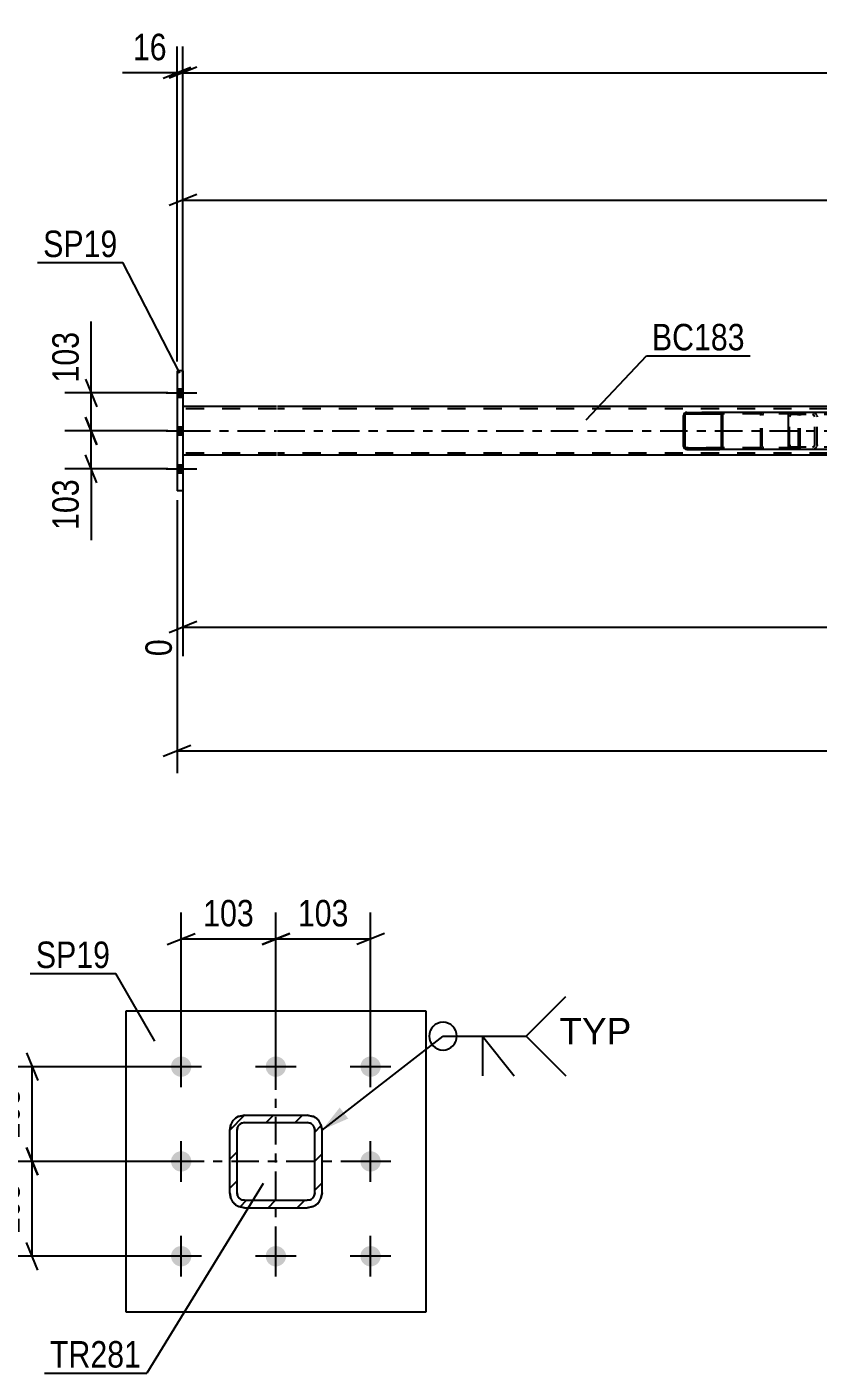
# Model space of a CAD drawing. Header units: millimetres. Extents: x 0 to 841, y 0 to 594.
# Drawn here: x 98.8 to 184.4, y 123.8 to 269.4 of the extents above; entities that cross this region are included whole.
import ezdxf

# ---------------------------------------------------------------- set-up
doc = ezdxf.new("R2010")
doc.units = ezdxf.units.MM
doc.linetypes.add('DXK_LINE_DOT2', pattern=[3.9198, 1.9599, -1.9599])
doc.linetypes.add('DXK_LINE_DOT3', pattern=[5.9187, 2.979, -0.9799, 0.9799, -0.9799])
doc.styles.add('Arial', font='ARIAL.TTF', dxfattribs={"height": 0.2})
doc.styles.add('Arial Narrow', font='ARIALN.TTF', dxfattribs={"height": 0.2})

# ---------------------------------------------------------------- blocks, each defined once
blk = doc.blocks.new('Part-815137511-5487 - 5268')
at = {"color": 2, "linetype": 'Continuous'}
for p, q in [((125.77, 228.32), (115.65, 228.32)), ((263.46, 228.32), (125.87, 228.32)), ((125.77, 223.04), (115.65, 223.04)), ((263.46, 223.04), (125.87, 223.04))]:
    blk.add_line(p, q, dxfattribs=at)
at = {"color": 7, "linetype": 'DXK_LINE_DOT2'}
for p, q in [((115.65, 228.32), (115.65, 223.04)), ((125.77, 228.08), (115.65, 228.08)), ((702.85, 228.08), (125.87, 228.08)), ((125.77, 223.28), (115.65, 223.28)), ((702.85, 223.28), (125.87, 223.28))]:
    blk.add_line(p, q, dxfattribs=at)
at = {"color": 7, "linetype": 'DXK_LINE_DOT3'}
for p, q in [((115.65, 225.68), (125.77, 225.68)), ((125.87, 225.68), (702.85, 225.68))]:
    blk.add_line(p, q, dxfattribs=at)
blk = doc.blocks.new('Part-815137511-5417 - 5268')
at = {"color": 2, "linetype": 'Continuous'}
for p, q in [((115.65, 232.18), (115.01, 232.18)), ((115.01, 232.18), (115.01, 219.18)), ((115.65, 232.18), (115.65, 219.18)), ((115.65, 219.18), (115.01, 219.18))]:
    blk.add_line(p, q, dxfattribs=at)
blk = doc.blocks.new('Part-815137511-5419 - 5268')
at = {"linetype": 'Continuous'}
h = blk.add_hatch(dxfattribs=at)
h.set_pattern_fill('', scale=0.7, style=0, pattern_type=0)
h.set_pattern_definition([(45, (174.0698, 227.485), (-1.57154, 1.57154), [])])
h.paths.add_polyline_path([(174.1, 227.36), (174.07, 227.49), (174, 227.59), (173.89, 227.66), (173.76, 227.68), (170.18, 227.68), (170.05, 227.66), (169.94, 227.59), (169.86, 227.49), (169.84, 227.36), (169.84, 224), (169.86, 223.88), (169.94, 223.78), (170.05, 223.71), (170.18, 223.68), (173.76, 223.68), (173.89, 223.71), (174, 223.78), (174.07, 223.88), (174.1, 224)])
h.paths.add_polyline_path([(173.91, 223.94), (173.88, 223.89), (173.82, 223.85), (173.76, 223.84), (170.18, 223.84), (170.11, 223.85), (170.06, 223.89), (170.02, 223.94), (170.01, 224), (170.01, 227.36), (170.02, 227.42), (170.06, 227.48), (170.11, 227.51), (170.18, 227.52), (173.76, 227.52), (173.82, 227.51), (173.88, 227.48), (173.91, 227.42), (173.93, 227.36), (173.93, 224)])
at = {"color": 2, "linetype": 'Continuous'}
for p, q in [((169.86, 227.49), (169.84, 227.36)), ((169.84, 224), (169.84, 227.36)), ((170.01, 227.36), (170.02, 227.42)), ((170.01, 224), (170.01, 227.36)), ((170.02, 227.42), (170.06, 227.48)), ((170.18, 227.68), (170.05, 227.66)), ((170.06, 227.48), (170.11, 227.51)), ((170.11, 227.51), (170.18, 227.52)), ((170.18, 227.68), (173.76, 227.68)), ((170.18, 227.52), (173.76, 227.52)), ((181.45, 227.68), (173.76, 227.68)), ((173.89, 227.66), (173.76, 227.68)), ((173.76, 227.52), (173.82, 227.51)), ((173.82, 227.51), (173.88, 227.48)), ((173.88, 227.48), (173.91, 227.42)), ((173.91, 227.42), (173.93, 227.36)), ((173.93, 224), (173.93, 227.36)), ((174.1, 227.36), (174.07, 227.49)), ((174.1, 224), (174.1, 227.36)), ((169.84, 224), (169.86, 223.88)), ((170.02, 223.94), (170.01, 224)), ((170.06, 223.89), (170.02, 223.94)), ((170.05, 223.71), (170.18, 223.68)), ((170.11, 223.85), (170.06, 223.89)), ((170.18, 223.84), (170.11, 223.85)), ((170.18, 223.84), (173.76, 223.84)), ((170.18, 223.68), (173.76, 223.68)), ((173.82, 223.85), (173.76, 223.84)), ((173.76, 223.68), (173.89, 223.71)), ((181.45, 223.68), (173.76, 223.68)), ((173.88, 223.89), (173.82, 223.85)), ((173.91, 223.94), (173.88, 223.89)), ((173.93, 224), (173.91, 223.94)), ((174.07, 223.88), (174.1, 224))]:
    blk.add_line(p, q, dxfattribs=at)
at = {"color": 7, "linetype": 'DXK_LINE_DOT2'}
for p, q in [((173.76, 227.68), (170.18, 227.68)), ((182.1, 227.52), (170.18, 227.52)), ((178.19, 227.36), (178.21, 227.49)), ((178.19, 224), (178.19, 227.36)), ((178.37, 227.42), (178.36, 227.36)), ((178.36, 224), (178.36, 227.36)), ((178.41, 227.48), (178.37, 227.42)), ((178.4, 227.66), (178.53, 227.68)), ((178.46, 227.51), (178.41, 227.48)), ((178.53, 227.52), (178.46, 227.51)), ((182.1, 227.68), (181.45, 227.68)), ((182.1, 227.68), (182.23, 227.66)), ((182.17, 227.51), (182.1, 227.52)), ((182.22, 227.48), (182.17, 227.51)), ((182.26, 227.42), (182.22, 227.48)), ((182.27, 227.36), (182.26, 227.42)), ((182.27, 224), (182.27, 227.36)), ((182.42, 227.49), (182.44, 227.36)), ((182.44, 224), (182.44, 227.36)), ((182.1, 223.84), (170.18, 223.84)), ((173.76, 223.68), (170.18, 223.68)), ((178.21, 223.88), (178.19, 224)), ((178.36, 224), (178.37, 223.94)), ((178.37, 223.94), (178.41, 223.89)), ((178.53, 223.68), (178.4, 223.71)), ((178.41, 223.89), (178.42, 223.88)), ((178.42, 223.88), (178.46, 223.85)), ((178.46, 223.85), (178.53, 223.84)), ((182.1, 223.68), (181.45, 223.68)), ((182.1, 223.84), (182.17, 223.85)), ((182.23, 223.71), (182.1, 223.68)), ((182.17, 223.85), (182.22, 223.89)), ((182.22, 223.89), (182.26, 223.94)), ((182.26, 223.94), (182.27, 224)), ((182.44, 223.98), (182.42, 223.88)), ((182.44, 224), (182.44, 223.98))]:
    blk.add_line(p, q, dxfattribs=at)
at = {"color": 2, "linetype": 'Continuous'}
for centre, start, end in [((170.17, 227.35), 110.7583, 155.68), ((173.77, 227.35), 24.32, 69.2417), ((170.17, 224.02), 204.32, 249.2417), ((173.77, 224.02), 290.7583, 335.68)]:
    blk.add_arc(centre, 0.331, start, end, dxfattribs=at)
at = {"color": 7, "linetype": 'DXK_LINE_DOT2'}
for centre, start, end in [((178.52, 227.35), 110.7583, 155.68), ((182.12, 227.35), 24.32, 69.2417), ((178.52, 224.02), 204.32, 249.2417), ((182.12, 224.02), 290.7583, 335.68)]:
    blk.add_arc(centre, 0.331, start, end, dxfattribs=at)
blk = doc.blocks.new('Part-815137511-5420 - 5268')
at = {"linetype": 'Continuous'}
h = blk.add_hatch(dxfattribs=at)
h.set_pattern_fill('', scale=0.7, style=0, pattern_type=0)
h.set_pattern_definition([(45, (191.4018, 227.3863), (-1.57154, 1.57154), [])])
h.paths.add_polyline_path([(191.44, 227.2), (191.4, 227.39), (191.29, 227.54), (191.13, 227.65), (190.94, 227.68), (187.75, 227.68), (187.56, 227.65), (187.4, 227.54), (187.29, 227.39), (187.25, 227.2), (187.25, 224.16), (187.29, 223.98), (187.4, 223.82), (187.56, 223.72), (187.75, 223.68), (190.94, 223.68), (191.13, 223.72), (191.29, 223.82), (191.4, 223.98), (191.44, 224.16)])
h.paths.add_polyline_path([(191.17, 224.07), (191.12, 223.99), (191.03, 223.94), (190.94, 223.92), (187.75, 223.92), (187.66, 223.94), (187.58, 223.99), (187.52, 224.07), (187.5, 224.16), (187.5, 227.2), (187.52, 227.29), (187.58, 227.37), (187.66, 227.42), (187.75, 227.44), (190.94, 227.44), (191.03, 227.42), (191.12, 227.37), (191.17, 227.29), (191.19, 227.2), (191.19, 224.16)])
at = {"color": 2, "linetype": 'Continuous'}
for p, q in [((181.18, 227.2), (181.2, 227.39)), ((181.18, 224.16), (181.18, 227.2)), ((181.2, 227.39), (181.26, 227.54)), ((181.26, 227.54), (181.35, 227.65)), ((181.35, 227.65), (181.45, 227.68)), ((187.75, 227.68), (181.45, 227.68)), ((187.29, 227.39), (187.25, 227.2)), ((187.25, 224.16), (187.25, 227.2)), ((187.5, 227.2), (187.52, 227.29)), ((187.5, 224.16), (187.5, 227.2)), ((187.52, 227.29), (187.58, 227.37)), ((187.75, 227.68), (187.56, 227.65)), ((187.58, 227.37), (187.66, 227.42)), ((187.66, 227.42), (187.75, 227.44)), ((187.75, 227.68), (190.94, 227.68)), ((187.75, 227.44), (190.94, 227.44)), ((191.13, 227.65), (190.94, 227.68)), ((190.94, 227.44), (191.03, 227.42)), ((191.03, 227.42), (191.12, 227.37)), ((191.12, 227.37), (191.17, 227.29)), ((191.17, 227.29), (191.19, 227.2)), ((191.19, 224.16), (191.19, 227.2)), ((191.44, 227.2), (191.4, 227.39)), ((191.44, 224.16), (191.44, 227.2)), ((181.2, 223.98), (181.18, 224.16)), ((181.26, 223.82), (181.2, 223.98)), ((181.35, 223.72), (181.26, 223.82)), ((181.45, 223.68), (181.35, 223.72)), ((187.75, 223.68), (181.45, 223.68)), ((187.25, 224.16), (187.29, 223.98)), ((187.52, 224.07), (187.5, 224.16)), ((187.58, 223.99), (187.52, 224.07)), ((187.56, 223.72), (187.75, 223.68)), ((187.66, 223.94), (187.58, 223.99)), ((187.75, 223.92), (187.66, 223.94)), ((187.75, 223.92), (190.94, 223.92)), ((187.75, 223.68), (190.94, 223.68)), ((191.03, 223.94), (190.94, 223.92)), ((190.94, 223.68), (191.13, 223.72)), ((191.12, 223.99), (191.03, 223.94)), ((191.17, 224.07), (191.12, 223.99)), ((191.19, 224.16), (191.17, 224.07)), ((191.4, 223.98), (191.44, 224.16))]:
    blk.add_line(p, q, dxfattribs=at)
at = {"color": 7, "linetype": 'DXK_LINE_DOT2'}
for p, q in [((181.33, 227.29), (181.32, 227.2)), ((181.32, 224.16), (181.32, 227.2)), ((181.36, 227.37), (181.33, 227.29)), ((181.4, 227.42), (181.36, 227.37)), ((181.45, 227.44), (181.4, 227.42)), ((190.94, 227.44), (181.45, 227.44)), ((182.44, 227.44), (182.44, 227.68)), ((183.79, 227.68), (183.98, 227.65)), ((183.88, 227.42), (183.79, 227.44)), ((183.96, 227.37), (183.88, 227.42)), ((184.02, 227.29), (183.96, 227.37)), ((184.04, 227.2), (184.02, 227.29)), ((184.04, 224.16), (184.04, 227.2)), ((184.25, 227.39), (184.29, 227.2)), ((184.29, 224.16), (184.29, 227.2)), ((190.94, 227.68), (187.75, 227.68)), ((181.32, 224.16), (181.33, 224.07)), ((181.33, 224.07), (181.36, 223.99)), ((181.36, 223.99), (181.4, 223.94)), ((181.4, 223.94), (181.45, 223.92)), ((190.94, 223.92), (181.45, 223.92)), ((182.44, 223.68), (182.44, 223.92)), ((183.79, 223.92), (183.88, 223.94)), ((183.98, 223.72), (183.79, 223.68)), ((183.88, 223.94), (183.96, 223.99)), ((183.96, 223.99), (184.02, 224.07)), ((184.02, 224.07), (184.04, 224.16)), ((184.29, 224.16), (184.25, 223.98)), ((190.94, 223.68), (187.75, 223.68))]:
    blk.add_line(p, q, dxfattribs=at)
for centre, start, end in [((183.8, 227.19), 23.8494, 68.8059), ((183.8, 224.18), 291.1941, 336.1506)]:
    blk.add_arc(centre, 0.492, start, end, dxfattribs=at)
at = {"color": 2, "linetype": 'Continuous'}
for centre, start, end in [((187.74, 227.19), 111.1941, 156.1506), ((190.95, 227.19), 23.8494, 68.8059), ((187.74, 224.18), 203.8494, 248.8059), ((190.95, 224.18), 291.1941, 336.1506)]:
    blk.add_arc(centre, 0.492, start, end, dxfattribs=at)
blk = doc.blocks.new('Bolt-815137511-5537 - 5268')
at = {"linetype": 'Continuous'}
for points in [[(115.65, 229.34), (115.65, 230.22), (115.01, 230.22), (115.01, 229.34)], [(115.65, 229.34), (115.65, 230.22), (115.01, 230.22), (115.01, 229.34)], [(115.65, 229.34), (115.65, 230.22), (115.01, 230.22), (115.01, 229.34)], [(115.65, 225.24), (115.65, 226.12), (115.01, 226.12), (115.01, 225.24)], [(115.65, 225.24), (115.65, 226.12), (115.01, 226.12), (115.01, 225.24)], [(115.65, 221.14), (115.65, 222.02), (115.01, 222.02), (115.01, 221.14)], [(115.65, 221.14), (115.65, 222.02), (115.01, 222.02), (115.01, 221.14)], [(115.65, 221.14), (115.65, 222.02), (115.01, 222.02), (115.01, 221.14)]]:
    blk.add_hatch(color=1, dxfattribs=at).paths.add_polyline_path(points)
at = {"color": 1, "linetype": 'Continuous'}
for p, q in [((115.01, 230.22), (115.65, 230.22)), ((115.01, 230.22), (115.65, 230.22)), ((115.01, 230.22), (115.65, 230.22)), ((113.85, 229.78), (117.17, 229.78)), ((113.85, 229.78), (117.17, 229.78)), ((113.85, 229.78), (117.17, 229.78)), ((115.01, 229.34), (115.65, 229.34)), ((115.01, 229.34), (115.65, 229.34)), ((115.01, 229.34), (115.65, 229.34)), ((113.85, 225.68), (117.17, 225.68)), ((113.85, 225.68), (117.17, 225.68)), ((115.01, 226.12), (115.65, 226.12)), ((115.01, 226.12), (115.65, 226.12)), ((115.01, 225.24), (115.65, 225.24)), ((115.01, 225.24), (115.65, 225.24)), ((113.85, 221.58), (117.17, 221.58)), ((113.85, 221.58), (117.17, 221.58)), ((113.85, 221.58), (117.17, 221.58)), ((115.01, 222.02), (115.65, 222.02)), ((115.01, 222.02), (115.65, 222.02)), ((115.01, 222.02), (115.65, 222.02)), ((115.01, 221.14), (115.65, 221.14)), ((115.01, 221.14), (115.65, 221.14)), ((115.01, 221.14), (115.65, 221.14))]:
    blk.add_line(p, q, dxfattribs=at)
blk = doc.blocks.new('Part-815137511-1693 - 1615')
at = {"color": 2, "linetype": 'Continuous'}
for p, q in [((141.96, 162.92), (109.46, 162.92)), ((109.46, 162.92), (109.46, 130.42)), ((141.96, 130.42), (141.96, 162.92)), ((109.46, 130.42), (141.96, 130.42))]:
    blk.add_line(p, q, dxfattribs=at)
blk = doc.blocks.new('Part-815137511-1791 - 1615')
at = {"linetype": 'Continuous'}
h = blk.add_hatch(dxfattribs=at)
h.set_pattern_fill('', scale=0.7, style=0, pattern_type=0)
h.set_pattern_definition([(45, (122.309, 151.6668), (-1.57154, 1.57154), [])])
h.paths.add_polyline_path([(129.11, 151.67), (122.31, 151.67), (121.7, 151.54), (121.18, 151.2), (120.83, 150.68), (120.71, 150.07), (120.71, 143.27), (120.83, 142.65), (121.18, 142.14), (121.7, 141.79), (122.31, 141.67), (129.11, 141.67), (129.72, 141.79), (130.24, 142.14), (130.59, 142.65), (130.71, 143.27), (130.71, 150.07), (130.59, 150.68), (130.24, 151.2), (129.72, 151.54)])
h.paths.add_polyline_path([(129.85, 150.37), (129.91, 150.07), (129.91, 143.27), (129.85, 142.96), (129.67, 142.7), (129.42, 142.53), (129.11, 142.47), (122.31, 142.47), (122, 142.53), (121.74, 142.7), (121.57, 142.96), (121.51, 143.27), (121.51, 150.07), (121.57, 150.37), (121.74, 150.63), (122, 150.81), (122.31, 150.87), (129.11, 150.87), (129.42, 150.81), (129.67, 150.63)])
at = {"color": 7, "linetype": 'DXK_LINE_DOT3'}
for p, q in [((125.71, 136.67), (125.71, 156.67)), ((135.71, 146.67), (115.71, 146.67))]:
    blk.add_line(p, q, dxfattribs=at)
at = {"color": 7, "linetype": 'DXK_LINE_DOT2'}
for p, q in [((121.7, 151.54), (122.31, 151.67)), ((122.31, 151.67), (129.11, 151.67)), ((129.11, 151.67), (129.72, 151.54)), ((120.71, 150.07), (120.83, 150.68)), ((120.71, 143.27), (120.71, 150.07)), ((121.57, 150.37), (121.51, 150.07)), ((121.51, 143.27), (121.51, 150.07)), ((122.31, 150.87), (122, 150.81)), ((122.31, 150.87), (129.11, 150.87)), ((129.42, 150.81), (129.11, 150.87)), ((129.91, 150.07), (129.85, 150.37)), ((129.91, 143.27), (129.91, 150.07)), ((130.59, 150.68), (130.71, 150.07)), ((130.71, 143.27), (130.71, 150.07)), ((120.83, 142.65), (120.71, 143.27)), ((121.51, 143.27), (121.57, 142.96)), ((129.85, 142.96), (129.91, 143.27)), ((130.71, 143.27), (130.59, 142.65)), ((122.31, 141.67), (121.7, 141.79)), ((122, 142.53), (122.31, 142.47)), ((122.31, 142.47), (129.11, 142.47)), ((122.31, 141.67), (129.11, 141.67)), ((129.11, 142.47), (129.42, 142.53)), ((129.72, 141.79), (129.11, 141.67))]:
    blk.add_line(p, q, dxfattribs=at)
at = {"color": 2, "linetype": 'Continuous'}
for p, q in [((122.31, 151.67), (121.7, 151.54)), ((122.31, 151.67), (129.11, 151.67)), ((129.72, 151.54), (129.11, 151.67)), ((120.83, 150.68), (120.71, 150.07)), ((120.71, 143.27), (120.71, 150.07)), ((121.51, 150.07), (121.57, 150.37)), ((121.51, 143.27), (121.51, 150.07)), ((122, 150.81), (122.31, 150.87)), ((122.31, 150.87), (129.11, 150.87)), ((129.11, 150.87), (129.42, 150.81)), ((129.85, 150.37), (129.91, 150.07)), ((129.91, 143.27), (129.91, 150.07)), ((130.71, 150.07), (130.59, 150.68)), ((130.71, 143.27), (130.71, 150.07)), ((120.71, 143.27), (120.83, 142.65)), ((121.57, 142.96), (121.51, 143.27)), ((129.91, 143.27), (129.85, 142.96)), ((130.59, 142.65), (130.71, 143.27)), ((121.7, 141.79), (122.31, 141.67)), ((122.31, 142.47), (122, 142.53)), ((122.31, 142.47), (129.11, 142.47)), ((122.31, 141.67), (129.11, 141.67)), ((129.42, 142.53), (129.11, 142.47)), ((129.11, 141.67), (129.72, 141.79))]:
    blk.add_line(p, q, dxfattribs=at)
at = {"color": 7, "linetype": 'DXK_LINE_DOT2'}
for centre, radius, start, end in [((122.31, 150.07), 1.6, 112.5, 157.5), ((129.11, 150.07), 1.6, 22.5, 67.5), ((122.31, 150.07), 0.8, 112.5, 157.5), ((129.11, 150.07), 0.8, 22.5, 67.5), ((122.31, 143.27), 0.8, 202.5, 247.5), ((129.11, 143.27), 0.8, 292.5, 337.5), ((122.31, 143.27), 1.6, 202.5, 247.5), ((129.11, 143.27), 1.6, 292.5, 337.5)]:
    blk.add_arc(centre, radius, start, end, dxfattribs=at)
at = {"color": 2, "linetype": 'Continuous'}
for centre, radius, start, end in [((122.31, 150.07), 1.6, 112.5, 157.5), ((129.11, 150.07), 1.6, 22.5, 67.5), ((122.31, 150.07), 0.8, 112.5, 157.5), ((129.11, 150.07), 0.8, 22.5, 67.5), ((122.31, 143.27), 0.8, 202.5, 247.5), ((129.11, 143.27), 0.8, 292.5, 337.5), ((122.31, 143.27), 1.6, 202.5, 247.5), ((129.11, 143.27), 1.6, 292.5, 337.5)]:
    blk.add_arc(centre, radius, start, end, dxfattribs=at)
blk = doc.blocks.new('Bolt-815137511-1740 - 1615')
at = {"linetype": 'Continuous'}
for points in [[(115.46, 155.82, -1), (115.46, 158.02, -1)], [(125.71, 155.82, -1), (125.71, 158.02, -1)], [(135.96, 155.82, -1), (135.96, 158.02, -1)], [(115.46, 145.57, -1), (115.46, 147.77, -1)], [(135.96, 145.57, -1), (135.96, 147.77, -1)], [(115.46, 135.32, -1), (115.46, 137.52, -1)], [(125.71, 135.32, -1), (125.71, 137.52, -1)], [(135.96, 135.32, -1), (135.96, 137.52, -1)]]:
    blk.add_hatch(color=1, dxfattribs=at).paths.add_polyline_path(points)
at = {"color": 1, "linetype": 'Continuous'}
for p, q in [((115.46, 154.72), (115.46, 159.12)), ((125.71, 154.72), (125.71, 159.12)), ((135.96, 154.72), (135.96, 159.12)), ((117.66, 156.92), (113.26, 156.92)), ((127.91, 156.92), (123.51, 156.92)), ((138.16, 156.92), (133.76, 156.92)), ((115.46, 144.47), (115.46, 148.87)), ((135.96, 144.47), (135.96, 148.87)), ((117.66, 146.67), (113.26, 146.67)), ((138.16, 146.67), (133.76, 146.67)), ((115.46, 134.22), (115.46, 138.62)), ((125.71, 134.22), (125.71, 138.62)), ((135.96, 134.22), (135.96, 138.62)), ((117.66, 136.42), (113.26, 136.42)), ((127.91, 136.42), (123.51, 136.42)), ((138.16, 136.42), (133.76, 136.42))]:
    blk.add_line(p, q, dxfattribs=at)
blk = doc.blocks.new('StraightDimension-815137511-9108 - 5268')
at = {"color": 7, "linetype": 'Continuous'}
for p, q in [((115.01, 233.18), (115.01, 267.27)), ((115.65, 233.18), (115.65, 267.27)), ((113.51, 263.82), (116.51, 265.02)), ((117.15, 265.02), (114.15, 263.82)), ((115.01, 264.42), (109.1, 264.42)), ((115.01, 264.42), (109.1, 264.42)), ((115.01, 264.42), (115.65, 264.42))]:
    blk.add_line(p, q, dxfattribs=at)
at = {"color": 0}
blk.add_wipeout([(114.48, 265.17), (114.48, 269.37), (109.63, 269.37), (109.63, 265.17)], dxfattribs=at)
at = {"color": 3, "style": 'Arial Narrow'}
blk.add_text('16', height=2.863, dxfattribs=at).set_placement((110.23, 265.77))
blk = doc.blocks.new('StraightDimension-815137511-5655 - 5268')
at = {"color": 7, "linetype": 'Continuous'}
for p, q in [((115.65, 222.04), (115.65, 201.32)), ((264.26, 213.64), (264.26, 195.83)), ((117.15, 205.05), (114.15, 203.85)), ((115.65, 204.45), (264.26, 204.45)), ((262.76, 203.85), (265.76, 205.05))]:
    blk.add_line(p, q, dxfattribs=at)
at = {"color": 0}
blk.add_wipeout([(194.21, 205.2), (194.21, 209.4), (185.7, 209.4), (185.7, 205.2)], dxfattribs=at)
at = {"color": 3, "style": 'Arial Narrow'}
blk.add_text('4105', height=2.863, dxfattribs=at).set_placement((186.3, 205.8))
at = {"color": 0, "linetype": 'Continuous'}
for points in [[(115.05, 203.75), (110.85, 203.75), (110.85, 200.72), (115.05, 200.72)], [(263.66, 203.75), (259.46, 203.75), (259.46, 195.23), (263.66, 195.23)]]:
    blk.add_wipeout(points, dxfattribs=at)
at = {"color": 3, "linetype": 'Continuous', "style": 'Arial Narrow'}
for s, height, p in [('0', 2.86, (114.45, 201.32)), ('4105', 2.863, (263.06, 195.83))]:
    blk.add_text(s, height=height, rotation=90.0002, dxfattribs=at).set_placement(p)
blk = doc.blocks.new('StraightDimension-815137511-5580 - 5268')
at = {"color": 7, "linetype": 'Continuous'}
for p, q in [((105.12, 227.18), (106.32, 224.18)), ((114.01, 225.68), (102.87, 225.68)), ((105.72, 221.58), (105.72, 225.68)), ((106.32, 220.08), (105.12, 223.08)), ((114.01, 221.58), (102.87, 221.58)), ((105.72, 221.58), (105.72, 213.85)), ((105.72, 221.58), (105.72, 213.85))]:
    blk.add_line(p, q, dxfattribs=at)
at = {"color": 0}
blk.add_wipeout([(104.97, 221.06), (100.77, 221.06), (100.77, 214.37), (104.97, 214.37)], dxfattribs=at)
at = {"color": 3, "style": 'Arial Narrow'}
blk.add_text('103', height=2.863, rotation=90.0002, dxfattribs=at).set_placement((104.37, 214.97))
blk = doc.blocks.new('StraightDimension-815137511-5593 - 5268')
at = {"color": 7, "linetype": 'Continuous'}
for p, q in [((105.72, 229.78), (105.72, 237.52)), ((105.72, 229.78), (105.72, 237.52)), ((105.12, 231.28), (106.32, 228.28)), ((114.01, 229.78), (102.87, 229.78)), ((105.72, 225.68), (105.72, 229.78)), ((106.32, 224.18), (105.12, 227.18)), ((114.01, 225.68), (102.87, 225.68))]:
    blk.add_line(p, q, dxfattribs=at)
at = {"color": 0}
blk.add_wipeout([(104.97, 236.99), (100.77, 236.99), (100.77, 230.31), (104.97, 230.31)], dxfattribs=at)
at = {"color": 3, "style": 'Arial Narrow'}
blk.add_text('103', height=2.863, rotation=90.0002, dxfattribs=at).set_placement((104.37, 230.91))
blk = doc.blocks.new('StraightDimension-815137511-5607 - 5268')
at = {"color": 7, "linetype": 'Continuous'}
for p, q in [((115.01, 218.18), (115.01, 188.67)), ((116.51, 191.67), (113.51, 190.47)), ((115.01, 191.07), (713.71, 191.07))]:
    blk.add_line(p, q, dxfattribs=at)
blk = doc.blocks.new('StraightDimension-815137511-5674 - 5268')
at = {"color": 7, "linetype": 'Continuous'}
for p, q in [((115.65, 229.32), (115.65, 253.5)), ((264.26, 237.72), (264.26, 253.5)), ((117.15, 251.25), (114.15, 250.05)), ((115.65, 250.65), (264.26, 250.65)), ((262.76, 250.05), (265.76, 251.25))]:
    blk.add_line(p, q, dxfattribs=at)
at = {"color": 0}
blk.add_wipeout([(194.21, 251.4), (194.21, 255.6), (185.7, 255.6), (185.7, 251.4)], dxfattribs=at)
at = {"color": 3, "style": 'Arial Narrow'}
blk.add_text('4105', height=2.863, dxfattribs=at).set_placement((186.3, 252))
blk = doc.blocks.new('StraightDimension-815137511-9107 - 5268')
at = {"color": 7, "linetype": 'Continuous'}
for p, q in [((115.65, 233.18), (115.65, 267.27)), ((117.15, 265.02), (114.15, 263.82)), ((115.65, 264.42), (713.07, 264.42))]:
    blk.add_line(p, q, dxfattribs=at)
blk = doc.blocks.new('StraightDimension-815137511-9867 - 1615')
at = {"color": 7, "linetype": 'Continuous'}
for p, q in [((98.73, 158.42), (99.93, 155.42)), ((114.46, 156.92), (96.48, 156.92)), ((99.33, 146.67), (99.33, 156.92)), ((99.93, 145.17), (98.73, 148.17)), ((114.46, 146.67), (96.48, 146.67))]:
    blk.add_line(p, q, dxfattribs=at)
at = {"color": 0}
blk.add_wipeout([(98.58, 155.13), (94.38, 155.13), (94.38, 148.45), (98.58, 148.45)], dxfattribs=at)
at = {"color": 3, "style": 'Arial Narrow'}
blk.add_text('103', height=2.863, rotation=90.0002, dxfattribs=at).set_placement((97.98, 149.05))
blk = doc.blocks.new('StraightDimension-815137511-9868 - 1615')
at = {"color": 7, "linetype": 'Continuous'}
for p, q in [((98.73, 148.17), (99.93, 145.17)), ((114.46, 146.67), (96.48, 146.67)), ((99.33, 136.42), (99.33, 146.67)), ((99.93, 134.92), (98.73, 137.92)), ((114.46, 136.42), (96.48, 136.42))]:
    blk.add_line(p, q, dxfattribs=at)
at = {"color": 0}
blk.add_wipeout([(98.58, 144.88), (94.38, 144.88), (94.38, 138.2), (98.58, 138.2)], dxfattribs=at)
at = {"color": 3, "style": 'Arial Narrow'}
blk.add_text('103', height=2.863, rotation=90.0002, dxfattribs=at).set_placement((97.98, 138.8))
blk = doc.blocks.new('StraightDimension-815137511-9872 - 1615')
at = {"color": 7, "linetype": 'Continuous'}
for p, q in [((125.71, 157.92), (125.71, 173.59)), ((135.96, 157.92), (135.96, 173.59)), ((124.21, 170.14), (127.21, 171.34)), ((125.71, 170.74), (135.96, 170.74)), ((137.46, 171.34), (134.46, 170.14))]:
    blk.add_line(p, q, dxfattribs=at)
at = {"color": 0}
blk.add_wipeout([(134.18, 171.49), (134.18, 175.69), (127.49, 175.69), (127.49, 171.49)], dxfattribs=at)
at = {"color": 3, "style": 'Arial Narrow'}
blk.add_text('103', height=2.863, dxfattribs=at).set_placement((128.09, 172.09))
blk = doc.blocks.new('StraightDimension-815137511-9873 - 1615')
at = {"color": 7, "linetype": 'Continuous'}
for p, q in [((115.46, 157.92), (115.46, 173.59)), ((125.71, 157.92), (125.71, 173.59)), ((113.96, 170.14), (116.96, 171.34)), ((115.46, 170.74), (125.71, 170.74)), ((127.21, 171.34), (124.21, 170.14))]:
    blk.add_line(p, q, dxfattribs=at)
at = {"color": 0}
blk.add_wipeout([(123.93, 171.49), (123.93, 175.69), (117.24, 175.69), (117.24, 171.49)], dxfattribs=at)
at = {"color": 3, "style": 'Arial Narrow'}
blk.add_text('103', height=2.863, dxfattribs=at).set_placement((117.84, 172.09))
blk = doc.blocks.new('Mark-815137511-5413 - 5268')
at = {"color": 0}
blk.add_wipeout([(108.56, 244.48), (108.56, 247.48), (100.52, 247.48), (100.52, 244.48)], dxfattribs=at)
blk.add_wipeout([(108.56, 244.48), (108.56, 247.48), (100.52, 247.48), (100.52, 244.48)], dxfattribs=at)
at = {"color": 30, "linetype": 'Continuous'}
for p in [(99.92, 243.88), (115.3, 231.91)]:
    blk.add_line(p, (109.16, 243.88), dxfattribs=at)
at = {"color": 3, "style": 'Arial Narrow'}
blk.add_text('SP19', height=2.863, dxfattribs=at).set_placement((100.52, 244.48))
blk = doc.blocks.new('Mark-815137511-5483 - 5268')
at = {"color": 0}
blk.add_wipeout([(176.46, 234.39), (176.46, 237.39), (166.41, 237.39), (166.41, 234.39)], dxfattribs=at)
blk.add_wipeout([(176.46, 234.39), (176.46, 237.39), (166.41, 237.39), (166.41, 234.39)], dxfattribs=at)
at = {"color": 30, "linetype": 'Continuous'}
for p, q in [((159.29, 226.89), (165.81, 233.79)), ((165.81, 233.79), (177.06, 233.79))]:
    blk.add_line(p, q, dxfattribs=at)
at = {"color": 3, "style": 'Arial Narrow'}
blk.add_text('BC183', height=2.863, dxfattribs=at).set_placement((166.41, 234.39))
blk = doc.blocks.new('WeldMark-815137511-1877 - 1615')
at = {"linetype": 'Continuous'}
blk.add_hatch(color=30, dxfattribs=at).paths.add_polyline_path([(133.54, 151.31), (130.71, 150.07), (132.62, 152.5)])
at = {"color": 30, "linetype": 'Continuous'}
for p, q in [((130.71, 150.07), (143.8, 160.22)), ((143.8, 160.22), (152.8, 160.22))]:
    blk.add_line(p, q, dxfattribs=at)
at = {"color": 3, "linetype": 'Continuous'}
for q in [(151.51, 155.93), (148.09, 155.93)]:
    blk.add_line((148.09, 160.22), q, dxfattribs=at)
for start, end in [(90, 270), (270, 90)]:
    blk.add_arc((143.8, 160.22), 1.5, start, end, dxfattribs=at)
at = {"color": 0, "linetype": 'Continuous'}
blk.add_wipeout([(164.18, 159.32), (164.18, 162.32), (156.4, 162.32), (156.4, 159.32)], dxfattribs=at)
blk.add_wipeout([(164.18, 159.32), (164.18, 162.32), (156.4, 162.32), (156.4, 159.32)], dxfattribs=at)
at = {"color": 3, "linetype": 'Continuous'}
for q in [(157.09, 164.5), (157.09, 155.93)]:
    blk.add_line((152.8, 160.22), q, dxfattribs=at)
at = {"color": 3, "linetype": 'Continuous', "style": 'Arial'}
blk.add_text('TYP', height=2.865, dxfattribs=at).set_placement((156.4, 159.32))
blk = doc.blocks.new('Mark-815137511-1689 - 1615')
at = {"color": 0}
blk.add_wipeout([(107.77, 167.59), (107.77, 170.59), (99.73, 170.59), (99.73, 167.59)], dxfattribs=at)
blk.add_wipeout([(107.77, 167.59), (107.77, 170.59), (99.73, 170.59), (99.73, 167.59)], dxfattribs=at)
at = {"color": 30, "linetype": 'Continuous'}
for p in [(99.13, 166.99), (112.61, 159.69)]:
    blk.add_line(p, (108.37, 166.99), dxfattribs=at)
at = {"color": 3, "style": 'Arial Narrow'}
blk.add_text('SP19', height=2.863, dxfattribs=at).set_placement((99.73, 167.59))
blk = doc.blocks.new('Mark-815137511-1787 - 1615')
at = {"color": 0}
blk.add_wipeout([(111.13, 124.38), (111.13, 127.38), (101.26, 127.38), (101.26, 124.38)], dxfattribs=at)
blk.add_wipeout([(111.13, 124.38), (111.13, 127.38), (101.26, 127.38), (101.26, 124.38)], dxfattribs=at)
at = {"color": 30, "linetype": 'Continuous'}
for p in [(124.32, 144.29), (100.66, 123.78)]:
    blk.add_line(p, (111.73, 123.78), dxfattribs=at)
at = {"color": 3, "style": 'Arial Narrow'}
blk.add_text('TR281', height=2.863, dxfattribs=at).set_placement((101.26, 124.38))

msp = doc.modelspace()

# ---------------------------------------------------------------- block references
for name in ['StraightDimension-815137511-9108 - 5268', 'Part-815137511-5417 - 5268', 'Bolt-815137511-5537 - 5268', 'Part-815137511-5487 - 5268', 'Part-815137511-5419 - 5268', 'Part-815137511-5420 - 5268', 'Part-815137511-1693 - 1615', 'Bolt-815137511-1740 - 1615', 'Part-815137511-1791 - 1615']:
    msp.add_blockref(name, (0, 0))

# ---------------------------------------------------------------- next in the draw order: block references
for name in ['StraightDimension-815137511-5655 - 5268', 'StraightDimension-815137511-9872 - 1615', 'Mark-815137511-1689 - 1615', 'StraightDimension-815137511-9867 - 1615']:
    msp.add_blockref(name, (0, 0))

# ---------------------------------------------------------------- next in the draw order: block references
for name in ['StraightDimension-815137511-5580 - 5268', 'StraightDimension-815137511-9873 - 1615', 'WeldMark-815137511-1877 - 1615', 'StraightDimension-815137511-9868 - 1615']:
    msp.add_blockref(name, (0, 0))

# ---------------------------------------------------------------- next in the draw order: block references
for name in ['StraightDimension-815137511-5593 - 5268', 'StraightDimension-815137511-5607 - 5268', 'Mark-815137511-1787 - 1615']:
    msp.add_blockref(name, (0, 0))

# ---------------------------------------------------------------- next in the draw order: block references
msp.add_blockref('StraightDimension-815137511-5674 - 5268', (0, 0))

# ---------------------------------------------------------------- next in the draw order: block references
msp.add_blockref('StraightDimension-815137511-9107 - 5268', (0, 0))

# ---------------------------------------------------------------- next in the draw order: block references
for name in ['Mark-815137511-5413 - 5268', 'Mark-815137511-5483 - 5268']:
    msp.add_blockref(name, (0, 0))

doc.saveas('drawing.dxf')
